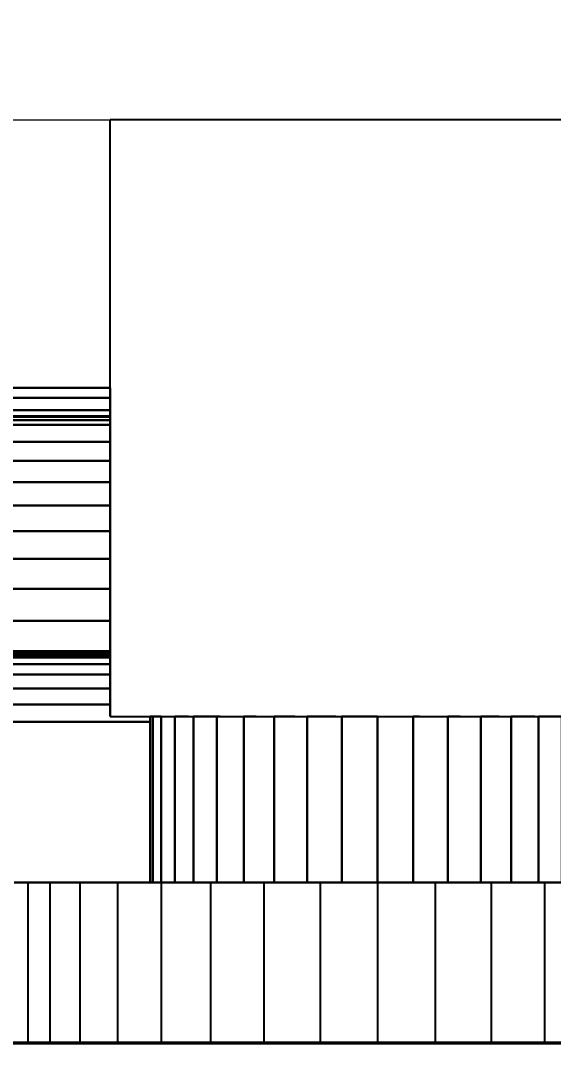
# Model space of a CAD drawing. Header units: centimetres. Extents: x -48696 to 156237, y -5617 to 29024.
# Drawn here: x -19990.26 to -19986.02, y 19773.21 to 19781.56 of the extents above; entities that cross this region are included whole.
import ezdxf

# ---------------------------------------------------------------- set-up
doc = ezdxf.new("R2010")
doc.units = ezdxf.units.CM
doc.layers.add('Moveis', color=1, linetype='Continuous', lineweight=9)
doc.layers.add('Parede Baixa', color=5, linetype='Continuous', lineweight=50)
doc.layers.add('Piso', color=55, linetype='Continuous')
doc.styles.add('Valéria', font='romantic.ttf', dxfattribs={"height": 10})
doc.dimstyles.new('Cota - 50', dxfattribs={"dimtxt": 10, "dimasz": 5, "dimexe": 10, "dimexo": 20, "dimgap": 5, "dimtad": 1, "dimtxsty": 'Valéria', "dimblk": 'DOT', "dimcen": 0, "dimclrd": 12, "dimclre": 12, "dimclrt": 2, "dimazin": 2, "dimtfac": 1, "dimtix": 1, "dimtmove": 0, "dimatfit": 3, "dimldrblk": 'DOT', "dimfxl": 1, "dimarcsym": 0})

# ---------------------------------------------------------------- blocks, each defined once
blk = doc.blocks.new('_Dot')
at = {"color": 0, "linetype": 'ByBlock', "lineweight": -2}
blk.add_line((-0.5, 0), (-1, 0), dxfattribs=at)
at = {"color": 0, "linetype": 'ByBlock', "const_width": 0.5}
blk.add_lwpolyline([(-0.25, 0, 1), (0.25, 0, 1)], format="xyb", close=True, dxfattribs=at)
blk = doc.blocks.new('*D974')
at = {"color": 12, "lineweight": -2, "transparency": 16777216}
for p, q in [((-20109.5401, 19793.4781), (-20109.5401, 19798.8242)), ((-19859.5401, 19793.3309), (-19859.5401, 19798.8242)), ((-19864.5401, 19788.8242), (-20104.5401, 19788.8242))]:
    blk.add_line(p, q, dxfattribs=at)
at = {"layer": 'Defpoints', "color": 0, "transparency": 16777216}
for p in [(-20109.5401, 19788.8242), (-20109.5401, 19773.4781), (-19859.5401, 19773.3309)]:
    blk.add_point(p, dxfattribs=at)
at = {"color": 12, "lineweight": -2, "transparency": 16777216, "xscale": 5, "yscale": 5, "zscale": 5, "rotation": 180}
blk.add_blockref('_Dot', (-20109.5401, 19788.8242), dxfattribs=at)
at = {"color": 12, "lineweight": -2, "transparency": 16777216, "xscale": 5, "yscale": 5, "zscale": 5}
blk.add_blockref('_Dot', (-19859.5401, 19788.8242), dxfattribs=at)
at = {"color": 2, "transparency": 16777216, "insert": (-19984.5401, 19799.0165), "char_height": 10, "attachment_point": 5, "style": 'Valéria'}
blk.add_mtext('250', dxfattribs=at)

msp = doc.modelspace()

# ---------------------------------------------------------------- hatches: boundary and pattern name
at = {"layer": 'Piso'}
h = msp.add_hatch(dxfattribs=at)
h.set_pattern_fill('ANSI37', color=256, scale=13.333333, angle=-45)
h.set_pattern_definition([(360, (-38279.656, 1180.254), (3e-14, 42.33333), []), (90, (-38279.656, 1180.254), (-42.33333, 3e-14), [])])
edge = h.paths.add_edge_path()
edge.add_line((-19946.31765, 19773.26193), (-19946.44686, 19933.40241))
edge.add_line((-19946.44686, 19933.40241), (-20007.94674, 19933.47302))
edge.add_line((-20007.94674, 19933.47302), (-20007.94907, 19931.4449))
edge.add_line((-20007.94907, 19931.4449), (-20015.97314, 19931.45412))
edge.add_line((-20015.97314, 19931.45412), (-20015.94332, 19936.45408))
edge.add_line((-20015.94332, 19936.45408), (-20097.44331, 19936.49851))
edge.add_line((-20097.44331, 19936.49851), (-20097.94331, 19936.49909))
edge.add_line((-20097.94331, 19936.49909), (-20097.94675, 19933.49909))
edge.add_line((-20097.94675, 19933.49909), (-20094.94676, 19933.49564))
edge.add_line((-20094.94676, 19933.49564), (-20095.03, 19860.99569))
edge.add_line((-20095.03, 19860.99569), (-20091.53001, 19860.99167))
edge.add_line((-20091.53001, 19860.99167), (-20091.44307, 19864.01247))
edge.add_line((-20091.44307, 19864.01247), (-20085.79407, 19864.01247))
edge.add_line((-20085.79407, 19864.01247), (-20085.79407, 19856.02543))
edge.add_line((-20085.79407, 19856.02543), (-20086.26828, 19855.68032))
edge.add_line((-20086.26828, 19855.68032), (-20091.71648, 19855.68032))
edge.add_line((-20091.71648, 19855.68032), (-20091.53288, 19858.49167))
edge.add_line((-20091.53288, 19858.49167), (-20095.03288, 19858.49167))
edge.add_line((-20095.03288, 19858.49167), (-20094.94676, 19854.49564))
edge.add_line((-20094.94676, 19854.49564), (-20098.03747, 19854.49914))
edge.add_line((-20098.03747, 19854.49914), (-20098.03287, 19858.49914))
edge.add_line((-20098.03287, 19858.49914), (-20101.53287, 19858.50316))
edge.add_line((-20101.53287, 19858.50316), (-20101.52285, 19855.76172))
edge.add_line((-20101.52285, 19855.76172), (-20104.53574, 19856.0066))
edge.add_line((-20104.53574, 19856.0066), (-20107.16447, 19856.0066))
edge.add_line((-20107.16447, 19856.0066), (-20107.16447, 19863.73812))
edge.add_line((-20107.16447, 19863.73812), (-20104.52713, 19863.5066))
edge.add_line((-20104.52713, 19863.5066), (-20101.28263, 19863.5066))
edge.add_line((-20101.28263, 19863.5066), (-20101.53, 19861.00316))
edge.add_line((-20101.53, 19861.00316), (-20098.03, 19860.99914))
edge.add_line((-20098.03, 19860.99914), (-20097.94905, 19931.49909))
edge.add_line((-20097.94905, 19931.49909), (-20107.94904, 19931.51057))
edge.add_line((-20107.94904, 19931.51057), (-20107.94788, 19933.50633))
edge.add_line((-20107.94788, 19933.50633), (-20109.44675, 19933.50721))
edge.add_line((-20109.44675, 19933.50721), (-20109.49451, 19823.58106))
edge.add_line((-20109.49451, 19823.58106), (-20028.88943, 19823.53405))
edge.add_line((-20028.88943, 19823.53405), (-20028.88943, 19777.63228))
edge.add_line((-20028.88943, 19777.63228), (-20026.94689, 19777.71967))
edge.add_line((-20026.94689, 19777.71967), (-20026.2027, 19779.35439))
edge.add_line((-20026.2027, 19779.35439), (-20008.39879, 19779.12321))
edge.add_line((-20008.39879, 19779.12321), (-20008.45162, 19775.05422))
edge.add_line((-20008.45162, 19775.05422), (-20013.03618, 19776.05578))
edge.add_line((-20013.03618, 19776.05578), (-20024.56172, 19777.63228))
edge.add_line((-20024.56172, 19777.63228), (-20024.56172, 19773.42851))
edge.add_line((-20024.56172, 19773.42851), (-19993.73871, 19773.41053))
edge.add_line((-19993.73871, 19773.41053), (-19993.73871, 19777.82036))
edge.add_line((-19993.73871, 19777.82036), (-19991.45563, 19777.82036))
edge.add_line((-19991.45563, 19777.82036), (-19991.45563, 19780.76632))
edge.add_line((-19991.45563, 19780.76632), (-20006.87115, 19780.76632))
edge.add_line((-20006.87115, 19780.76632), (-20008.51627, 19832.41008))
edge.add_line((-20008.51627, 19832.41008), (-20003.24231, 19838.23157))
edge.add_line((-20003.24231, 19838.23157), (-19994.99335, 19839.99139))
edge.add_line((-19994.99335, 19839.99139), (-19969.16457, 19839.99139))
edge.add_line((-19969.16457, 19839.99139), (-19965.24291, 19826.85944))
edge.add_line((-19965.24291, 19826.85944), (-19967.913, 19780.76632))
edge.add_line((-19967.913, 19780.76632), (-19985.28218, 19780.76632))
edge.add_line((-19985.28218, 19780.76632), (-19985.18468, 19778.62968))
edge.add_line((-19985.18468, 19778.62968), (-19983.29068, 19778.61119))
edge.add_line((-19983.29068, 19778.61119), (-19983.31129, 19776.49965))
edge.add_line((-19983.31129, 19776.49965), (-19980.68223, 19776.48148))
edge.add_line((-19980.68223, 19776.48148), (-19981.48095, 19773.40338))
edge.add_line((-19981.48095, 19773.40338), (-19961.83689, 19773.39192))
edge.add_line((-19961.83689, 19773.39192), (-19961.83402, 19778.3222))
edge.add_line((-19961.83402, 19778.3222), (-19962.85386, 19778.32279))
edge.add_line((-19962.85386, 19778.32279), (-19962.26504, 19780.46525))
edge.add_line((-19962.26504, 19780.46525), (-19955.25439, 19783.14409))
edge.add_line((-19955.25439, 19783.14409), (-19948.21757, 19783.14409))
edge.add_line((-19948.21757, 19783.14409), (-19948.22326, 19773.38398))
edge.add_line((-19948.22326, 19773.38398), (-19946.31774, 19773.38287))

# ---------------------------------------------------------------- linework, layer by layer
at = {"layer": 'Moveis'}
msp.add_line((-20006.91802, 19780.76632), (-19967.913, 19780.76632), dxfattribs=at)
at = {"layer": 'Parede Baixa'}
msp.add_line((-20109.54009, 19773.47807), (-19644.31329, 19773.20673), dxfattribs=at)
at = {"layer": 'Piso'}
for p, q in [((-19989.54885, 19776.00898), (-19989.54885, 19780.76632)), ((-19985.28218, 19780.76632), (-19989.54885, 19780.76632)), ((-19991.45563, 19778.62968), (-19989.54885, 19778.62968)), ((-19989.54885, 19778.62968), (-19989.54885, 19778.55136)), ((-19989.54885, 19778.55136), (-19989.54885, 19778.45205)), ((-19989.54885, 19778.45205), (-19989.54885, 19778.40473)), ((-19991.45563, 19778.37188), (-19989.54885, 19778.37188)), ((-19989.54885, 19778.40473), (-19989.54885, 19778.39865)), ((-19989.54885, 19778.39865), (-19989.54885, 19778.37188)), ((-19989.54885, 19778.37188), (-19989.54885, 19778.33508)), ((-19989.54885, 19778.33508), (-19989.54885, 19778.20052)), ((-19989.54885, 19778.20052), (-19989.54885, 19778.04842)), ((-19989.54885, 19778.04842), (-19989.54885, 19777.87886)), ((-19989.54885, 19777.87886), (-19989.54885, 19777.69191)), ((-19989.54885, 19777.69191), (-19989.54885, 19777.48766)), ((-19989.54885, 19777.48766), (-19989.54885, 19777.2662)), ((-19989.54885, 19777.2662), (-19989.54885, 19777.02764)), ((-19989.54885, 19777.02764), (-19989.54885, 19776.77209)), ((-19989.54885, 19776.77209), (-19989.54885, 19776.53165)), ((-19989.54885, 19776.53165), (-19989.54885, 19776.51565)), ((-19989.54885, 19776.51565), (-19989.54885, 19776.50902)), ((-19991.45563, 19776.49965), (-19989.54885, 19776.49965)), ((-19989.54885, 19776.50902), (-19989.54885, 19776.49965)), ((-19989.54885, 19776.49965), (-19989.54885, 19776.48148)), ((-19989.54885, 19776.48148), (-19989.54885, 19776.4282)), ((-19989.54885, 19776.4282), (-19989.54885, 19776.34344)), ((-19989.54885, 19776.34344), (-19989.54885, 19776.23298)), ((-19989.54885, 19776.23298), (-19989.54885, 19776.10436)), ((-19989.54885, 19776.10436), (-19989.54885, 19776.00898)), ((-19989.54885, 19776.00898), (-19989.52258, 19776.00898)), ((-19989.52258, 19776.00898), (-19989.44443, 19776.00898)), ((-19989.44443, 19776.00898), (-19989.31633, 19776.00898)), ((-19989.31633, 19776.00898), (-19989.22885, 19776.00898)), ((-19989.22885, 19776.00898), (-19989.22885, 19775.96632)), ((-19989.22885, 19776.00898), (-19989.20652, 19776.00898)), ((-19989.22885, 19775.96632), (-19989.22885, 19774.68632)), ((-19989.20652, 19776.00898), (-19989.14009, 19776.00898)), ((-19989.14009, 19776.00898), (-19989.0312, 19776.00898)), ((-19989.0312, 19776.00898), (-19988.92401, 19776.00898)), ((-19988.92401, 19776.00898), (-19988.88253, 19776.00898)), ((-19988.88253, 19776.00898), (-19988.69773, 19776.00898)), ((-19988.69773, 19776.00898), (-19988.66945, 19776.00898)), ((-19988.66945, 19776.00898), (-19988.48136, 19776.00898)), ((-19988.48136, 19776.00898), (-19988.38403, 19776.00898)), ((-19988.38403, 19776.00898), (-19988.23875, 19776.00898)), ((-19988.23875, 19776.00898), (-19988.07475, 19776.00898)), ((-19988.07475, 19776.00898), (-19987.97586, 19776.00898)), ((-19987.97586, 19776.00898), (-19987.74924, 19776.00898)), ((-19987.74924, 19776.00898), (-19987.69918, 19776.00898)), ((-19987.69918, 19776.00898), (-19987.41551, 19776.00898)), ((-19987.41551, 19776.00898), (-19987.13184, 19776.00898)), ((-19987.13184, 19776.00898), (-19987.08179, 19776.00898)), ((-19987.08179, 19776.00898), (-19986.85516, 19776.00898)), ((-19986.85516, 19776.00898), (-19986.75628, 19776.00898)), ((-19986.75628, 19776.00898), (-19986.59228, 19776.00898)), ((-19986.59228, 19776.00898), (-19986.447, 19776.00898)), ((-19986.447, 19776.00898), (-19986.34966, 19776.00898)), ((-19986.34966, 19776.00898), (-19986.16157, 19776.00898)), ((-19986.16157, 19776.00898), (-19986.13329, 19776.00898)), ((-19986.13329, 19776.00898), (-19985.94849, 19776.00898)), ((-19990.20528, 19774.68632), (-19990.31273, 19774.68632)), ((-19990.02913, 19774.68632), (-19990.20528, 19774.68632)), ((-19989.78863, 19774.68632), (-19990.02913, 19774.68632)), ((-19989.48969, 19774.68632), (-19989.78863, 19774.68632)), ((-19989.22885, 19774.68632), (-19989.48969, 19774.68632)), ((-19989.20652, 19774.68632), (-19989.22885, 19774.68632)), ((-19989.14009, 19774.68632), (-19989.20652, 19774.68632)), ((-19989.0312, 19774.68632), (-19989.14009, 19774.68632)), ((-19988.88253, 19774.68632), (-19989.0312, 19774.68632)), ((-19988.74722, 19774.68632), (-19988.88253, 19774.68632)), ((-19988.69773, 19774.68632), (-19988.74722, 19774.68632)), ((-19988.48136, 19774.68632), (-19988.69773, 19774.68632)), ((-19988.32196, 19774.68632), (-19988.48136, 19774.68632)), ((-19988.23875, 19774.68632), (-19988.32196, 19774.68632)), ((-19987.97586, 19774.68632), (-19988.23875, 19774.68632)), ((-19987.87439, 19774.68632), (-19987.97586, 19774.68632)), ((-19987.69918, 19774.68632), (-19987.87439, 19774.68632)), ((-19987.41551, 19774.68632), (-19987.69918, 19774.68632)), ((-19987.13184, 19774.68632), (-19987.41551, 19774.68632)), ((-19986.95664, 19774.68632), (-19987.13184, 19774.68632)), ((-19986.85516, 19774.68632), (-19986.95664, 19774.68632)), ((-19986.59228, 19774.68632), (-19986.85516, 19774.68632)), ((-19986.50906, 19774.68632), (-19986.59228, 19774.68632)), ((-19986.34966, 19774.68632), (-19986.50906, 19774.68632)), ((-19986.13329, 19774.68632), (-19986.34966, 19774.68632)), ((-19986.08381, 19774.68632), (-19986.13329, 19774.68632)), ((-19985.94849, 19774.68632), (-19986.08381, 19774.68632))]:
    msp.add_line(p, q, dxfattribs=at)
for points, invisible_edges in [([(-19989.22885, 19776.00898), (-19989.31633, 19781.44898), (-19989.20652, 19776.00898)], 3), ([(-19989.20652, 19776.00898), (-19989.31633, 19781.44898), (-19989.14009, 19776.00898)], 3), ([(-19989.0312, 19776.00898), (-19989.14141, 19781.44898), (-19988.92401, 19776.00898)], 3), ([(-19988.88253, 19776.00898), (-19988.92401, 19781.44898), (-19988.69773, 19776.00898)], 3), ([(-19988.69773, 19776.00898), (-19988.92401, 19781.44898), (-19988.66945, 19776.00898)], 3), ([(-19988.48136, 19776.00898), (-19988.66945, 19781.44898), (-19988.38403, 19776.00898)], 3), ([(-19988.23875, 19776.00898), (-19988.38403, 19781.44898), (-19988.07475, 19776.00898)], 3), ([(-19987.97586, 19776.00898), (-19988.07475, 19781.44898), (-19987.74924, 19776.00898)], 3), ([(-19987.69918, 19776.00898), (-19987.74924, 19781.44898), (-19987.41551, 19776.00898)], 3), ([(-19987.13184, 19776.00898), (-19987.41551, 19781.44898), (-19987.08179, 19776.00898)], 3), ([(-19986.85516, 19776.00898), (-19987.08179, 19781.44898), (-19986.75628, 19776.00898)], 3), ([(-19986.59228, 19776.00898), (-19986.75628, 19781.44898), (-19986.447, 19776.00898)], 3), ([(-19986.34966, 19776.00898), (-19986.447, 19781.44898), (-19986.16157, 19776.00898)], 3), ([(-19986.13329, 19776.00898), (-19986.16157, 19781.44898), (-19985.94849, 19776.00898)], 3), ([(-19985.94849, 19776.00898), (-19986.16157, 19781.44898), (-19985.90702, 19776.00898)], 3), ([(-19991.45563, 19778.62968), (-20007.33649, 19780.76632), (-19989.54885, 19778.62968)], 3), ([(-19991.45563, 19778.62968), (-20007.33649, 19780.76632), (-19989.54885, 19778.62968)], 3), ([(-19991.45563, 19778.62968), (-20007.33649, 19780.76632), (-19989.54885, 19778.62968)], 3), ([(-19991.45563, 19778.62968), (-20007.33649, 19780.76632), (-19989.54885, 19778.62968)], 3), ([(-19991.45563, 19778.62968), (-20007.33649, 19780.76632), (-19989.54885, 19778.62968)], 3), ([(-19989.54885, 19778.55136), (-19991.45563, 19778.60216), (-19989.54885, 19778.62968)], 3), ([(-19989.54885, 19778.62968), (-19991.45563, 19778.60216), (-19991.45563, 19778.62968)], 1), ([(-19991.45563, 19778.60216), (-19989.54885, 19778.55136), (-19991.45563, 19778.55136)], 1), ([(-19991.45563, 19778.55136), (-19989.54885, 19778.45205), (-19991.45563, 19778.45205)], 1), ([(-19989.54885, 19778.45205), (-19991.45563, 19778.55136), (-19989.54885, 19778.55136)], 1), ([(-19989.54885, 19778.45205), (-19991.48763, 19778.42032), (-19991.45563, 19778.45205)], 3), ([(-19989.54885, 19778.45205), (-19991.45563, 19778.40906), (-19991.46391, 19778.41024)], 13), ([(-19989.54885, 19778.40473), (-19991.45563, 19778.40906), (-19989.54885, 19778.45205)], 3), ([(-19991.45563, 19778.40906), (-19989.54885, 19778.40473), (-19991.45563, 19778.40473)], 1), ([(-19991.45563, 19778.39865), (-19989.54885, 19778.37188), (-19991.45563, 19778.37188)], 1), ([(-19989.54885, 19778.37188), (-19991.45563, 19778.39865), (-19989.54885, 19778.39865)], 1), ([(-19989.54885, 19778.33508), (-19991.45563, 19778.34412), (-19989.54885, 19778.37188)], 3), ([(-19989.54885, 19778.37188), (-19991.45563, 19778.34412), (-19991.45563, 19778.37188)], 1), ([(-19991.45563, 19778.34412), (-19989.54885, 19778.33508), (-19991.45563, 19778.33508)], 1), ([(-19991.45563, 19778.33508), (-19989.54885, 19778.20052), (-19991.45563, 19778.20052)], 1), ([(-19989.54885, 19778.20052), (-19991.45563, 19778.33508), (-19989.54885, 19778.33508)], 1), ([(-19991.45563, 19778.20052), (-19989.54885, 19778.04842), (-19991.45563, 19778.04842)], 1), ([(-19989.54885, 19778.04842), (-19991.45563, 19778.20052), (-19989.54885, 19778.20052)], 1), ([(-19991.45563, 19778.04842), (-19989.54885, 19777.87886), (-19991.45563, 19777.87886)], 1), ([(-19989.54885, 19777.87886), (-19991.45563, 19778.04842), (-19989.54885, 19778.04842)], 1), ([(-19991.45563, 19777.87886), (-19989.54885, 19777.69191), (-19991.45563, 19777.69191)], 1), ([(-19989.54885, 19777.69191), (-19991.45563, 19777.87886), (-19989.54885, 19777.87886)], 1), ([(-19991.45563, 19777.69191), (-19989.54885, 19777.48766), (-19991.45563, 19777.48766)], 1), ([(-19989.54885, 19777.48766), (-19991.45563, 19777.69191), (-19989.54885, 19777.69191)], 1), ([(-19991.45563, 19777.48766), (-19989.54885, 19777.2662), (-19991.45563, 19777.2662)], 1), ([(-19989.54885, 19777.2662), (-19991.45563, 19777.48766), (-19989.54885, 19777.48766)], 1), ([(-19991.45563, 19777.2662), (-19989.54885, 19777.02764), (-19991.45563, 19777.02764)], 1), ([(-19989.54885, 19777.02764), (-19991.45563, 19777.2662), (-19989.54885, 19777.2662)], 1), ([(-19991.45563, 19777.02764), (-19989.54885, 19776.77209), (-19991.45563, 19776.77209)], 1), ([(-19989.54885, 19776.77209), (-19991.45563, 19777.02764), (-19989.54885, 19777.02764)], 1), ([(-19991.45563, 19776.77209), (-19989.54885, 19776.53165), (-19991.45563, 19776.53165)], 1), ([(-19989.54885, 19776.53165), (-19991.45563, 19776.77209), (-19989.54885, 19776.77209)], 1), ([(-19991.45563, 19776.53165), (-19989.54885, 19776.51565), (-19991.45563, 19776.51565)], 1), ([(-19989.54885, 19776.51565), (-19991.45563, 19776.53165), (-19989.54885, 19776.53165)], 1), ([(-19992.48218, 19776.48148), (-19989.54885, 19776.4282), (-19992.48218, 19776.4282)], 1), ([(-19989.54885, 19776.4282), (-19992.48218, 19776.48148), (-19989.54885, 19776.48148)], 3), ([(-19989.54885, 19776.48148), (-19992.48218, 19776.48148), (-19991.70097, 19776.48148)], 13), ([(-19989.54885, 19776.48148), (-19991.70097, 19776.48148), (-19991.48763, 19776.48148)], 1), ([(-19991.48763, 19776.49965), (-19989.54885, 19776.48148), (-19991.48763, 19776.48148)], 1), ([(-19989.54885, 19776.48148), (-19991.48763, 19776.49965), (-19989.54885, 19776.49965)], 3), ([(-19989.54885, 19776.49965), (-19991.48763, 19776.49965), (-19991.45563, 19776.49965)], 3), ([(-19989.54885, 19776.49965), (-19991.45563, 19776.50394), (-19989.54885, 19776.50902)], 3), ([(-19989.54885, 19776.50902), (-19991.45563, 19776.50394), (-19991.45563, 19776.50902)], 1), ([(-19991.45563, 19776.50394), (-19989.54885, 19776.49965), (-19991.45563, 19776.49965)], 1), ([(-19992.48218, 19776.4282), (-19989.54885, 19776.34344), (-19992.48218, 19776.34344)], 1), ([(-19989.54885, 19776.34344), (-19992.48218, 19776.4282), (-19989.54885, 19776.4282)], 1), ([(-19992.48218, 19776.34344), (-19989.54885, 19776.23298), (-19992.48218, 19776.23298)], 1), ([(-19989.54885, 19776.23298), (-19992.48218, 19776.34344), (-19989.54885, 19776.34344)], 1), ([(-19992.48218, 19776.23298), (-19989.54885, 19776.10436), (-19992.48218, 19776.10436)], 1), ([(-19989.54885, 19776.10436), (-19992.48218, 19776.23298), (-19989.54885, 19776.23298)], 1), ([(-19992.48218, 19776.10436), (-19989.22885, 19775.96632), (-19992.48218, 19775.96632)], 1), ([(-19989.54885, 19776.00898), (-19992.48218, 19776.10436), (-19989.54885, 19776.10436)], 1), ([(-19990.31273, 19774.68632), (-19992.48218, 19775.96632), (-19990.20528, 19774.68632)], 3), ([(-19989.48969, 19774.68632), (-19992.48218, 19775.96632), (-19989.22885, 19774.68632)], 3), ([(-19989.22885, 19774.68632), (-19992.48218, 19775.96632), (-19989.22885, 19775.96632)], 1), ([(-19989.54885, 19776.00898), (-19989.22885, 19776.00898), (-19989.22885, 19775.96632)], 13), ([(-19989.22885, 19776.00898), (-19989.54885, 19776.00898), (-19989.52258, 19776.00898)], 13), ([(-19989.22885, 19776.00898), (-19989.52258, 19776.00898), (-19989.44443, 19776.00898)], 13), ([(-19989.22885, 19776.00898), (-19989.44443, 19776.00898), (-19989.31633, 19776.00898)], 1), ([(-19989.20652, 19774.68632), (-19989.22885, 19775.96632), (-19989.20652, 19776.00898)], 3), ([(-19989.20652, 19776.00898), (-19989.22885, 19775.96632), (-19989.22885, 19776.00898)], 1), ([(-19989.22885, 19775.96632), (-19989.20652, 19774.68632), (-19989.22885, 19774.68632)], 1), ([(-19989.20652, 19776.00898), (-19989.14009, 19774.68632), (-19989.20652, 19774.68632)], 1), ([(-19989.14009, 19774.68632), (-19989.20652, 19776.00898), (-19989.14009, 19776.00898)], 1), ([(-19989.14009, 19776.00898), (-19989.0312, 19774.68632), (-19989.14009, 19774.68632)], 1), ([(-19989.0312, 19774.68632), (-19989.14009, 19776.00898), (-19989.0312, 19776.00898)], 1), ([(-19989.0312, 19776.00898), (-19988.88253, 19774.68632), (-19989.0312, 19774.68632)], 1), ([(-19988.88253, 19774.68632), (-19989.0312, 19776.00898), (-19988.88253, 19776.00898)], 3), ([(-19988.88253, 19776.00898), (-19989.0312, 19776.00898), (-19988.92401, 19776.00898)], 1), ([(-19988.88253, 19776.00898), (-19988.74722, 19774.68632), (-19988.88253, 19774.68632)], 1), ([(-19988.74722, 19774.68632), (-19988.88253, 19776.00898), (-19988.69773, 19774.68632)], 3), ([(-19988.69773, 19774.68632), (-19988.88253, 19776.00898), (-19988.69773, 19776.00898)], 1), ([(-19988.69773, 19776.00898), (-19988.48136, 19774.68632), (-19988.69773, 19774.68632)], 1), ([(-19988.48136, 19774.68632), (-19988.69773, 19776.00898), (-19988.48136, 19776.00898)], 3), ([(-19988.48136, 19776.00898), (-19988.69773, 19776.00898), (-19988.66945, 19776.00898)], 1), ([(-19988.48136, 19776.00898), (-19988.32196, 19774.68632), (-19988.48136, 19774.68632)], 1), ([(-19988.32196, 19774.68632), (-19988.48136, 19776.00898), (-19988.23875, 19774.68632)], 3), ([(-19988.23875, 19774.68632), (-19988.48136, 19776.00898), (-19988.23875, 19776.00898)], 3), ([(-19988.23875, 19776.00898), (-19988.48136, 19776.00898), (-19988.38403, 19776.00898)], 1), ([(-19988.23875, 19776.00898), (-19987.97586, 19774.68632), (-19988.23875, 19774.68632)], 1), ([(-19987.97586, 19774.68632), (-19988.23875, 19776.00898), (-19987.97586, 19776.00898)], 3), ([(-19987.97586, 19776.00898), (-19988.23875, 19776.00898), (-19988.07475, 19776.00898)], 1), ([(-19987.97586, 19776.00898), (-19987.87439, 19774.68632), (-19987.97586, 19774.68632)], 1), ([(-19987.87439, 19774.68632), (-19987.97586, 19776.00898), (-19987.69918, 19774.68632)], 3), ([(-19987.69918, 19774.68632), (-19987.97586, 19776.00898), (-19987.69918, 19776.00898)], 3), ([(-19987.69918, 19776.00898), (-19987.97586, 19776.00898), (-19987.74924, 19776.00898)], 1), ([(-19987.69918, 19776.00898), (-19987.41551, 19774.68632), (-19987.69918, 19774.68632)], 1), ([(-19987.41551, 19774.68632), (-19987.69918, 19776.00898), (-19987.41551, 19776.00898)], 1), ([(-19987.41551, 19776.00898), (-19987.13184, 19774.68632), (-19987.41551, 19774.68632)], 1), ([(-19987.13184, 19774.68632), (-19987.41551, 19776.00898), (-19987.13184, 19776.00898)], 1), ([(-19987.13184, 19776.00898), (-19986.95664, 19774.68632), (-19987.13184, 19774.68632)], 1), ([(-19986.95664, 19774.68632), (-19987.13184, 19776.00898), (-19986.85516, 19774.68632)], 3), ([(-19986.85516, 19774.68632), (-19987.13184, 19776.00898), (-19986.85516, 19776.00898)], 3), ([(-19986.85516, 19776.00898), (-19987.13184, 19776.00898), (-19987.08179, 19776.00898)], 1), ([(-19986.85516, 19776.00898), (-19986.59228, 19774.68632), (-19986.85516, 19774.68632)], 1), ([(-19986.59228, 19774.68632), (-19986.85516, 19776.00898), (-19986.59228, 19776.00898)], 3), ([(-19986.59228, 19776.00898), (-19986.85516, 19776.00898), (-19986.75628, 19776.00898)], 1), ([(-19986.59228, 19776.00898), (-19986.50906, 19774.68632), (-19986.59228, 19774.68632)], 1), ([(-19986.50906, 19774.68632), (-19986.59228, 19776.00898), (-19986.34966, 19774.68632)], 3), ([(-19986.34966, 19774.68632), (-19986.59228, 19776.00898), (-19986.34966, 19776.00898)], 3), ([(-19986.34966, 19776.00898), (-19986.59228, 19776.00898), (-19986.447, 19776.00898)], 1), ([(-19986.34966, 19776.00898), (-19986.13329, 19774.68632), (-19986.34966, 19774.68632)], 1), ([(-19986.13329, 19774.68632), (-19986.34966, 19776.00898), (-19986.13329, 19776.00898)], 3), ([(-19986.13329, 19776.00898), (-19986.34966, 19776.00898), (-19986.16157, 19776.00898)], 1), ([(-19986.13329, 19776.00898), (-19986.08381, 19774.68632), (-19986.13329, 19774.68632)], 1), ([(-19986.08381, 19774.68632), (-19986.13329, 19776.00898), (-19985.94849, 19774.68632)], 3), ([(-19985.94849, 19774.68632), (-19986.13329, 19776.00898), (-19985.94849, 19776.00898)], 1), ([(-19990.20528, 19773.40632), (-19990.31273, 19774.68632), (-19990.20528, 19774.68632)], 1), ([(-19990.02913, 19773.40632), (-19990.20528, 19774.68632), (-19990.02913, 19774.68632)], 1), ([(-19990.20528, 19774.68632), (-19989.78863, 19774.68632), (-19990.02913, 19774.68632)], 1), ([(-19989.78863, 19774.68632), (-19990.20528, 19774.68632), (-19989.48969, 19774.68632)], 3), ([(-19989.78863, 19773.40632), (-19990.02913, 19774.68632), (-19989.78863, 19774.68632)], 1), ([(-19989.48969, 19773.40632), (-19989.78863, 19774.68632), (-19989.48969, 19774.68632)], 1), ([(-19989.13968, 19773.40632), (-19989.48969, 19774.68632), (-19989.14009, 19774.68632)], 3), ([(-19989.14009, 19774.68632), (-19989.48969, 19774.68632), (-19989.22885, 19774.68632)], 13), ([(-19989.14009, 19774.68632), (-19989.22885, 19774.68632), (-19989.20652, 19774.68632)], 1), ([(-19988.74722, 19773.40632), (-19989.14009, 19774.68632), (-19988.74722, 19774.68632)], 3), ([(-19988.74722, 19774.68632), (-19989.14009, 19774.68632), (-19989.0312, 19774.68632)], 13), ([(-19988.74722, 19774.68632), (-19989.0312, 19774.68632), (-19988.88253, 19774.68632)], 1), ([(-19988.32196, 19773.40632), (-19988.74722, 19774.68632), (-19988.32196, 19774.68632)], 3), ([(-19988.32196, 19774.68632), (-19988.74722, 19774.68632), (-19988.69773, 19774.68632)], 13), ([(-19988.32196, 19774.68632), (-19988.69773, 19774.68632), (-19988.48136, 19774.68632)], 1), ([(-19987.87439, 19773.40632), (-19988.32196, 19774.68632), (-19987.87439, 19774.68632)], 3), ([(-19987.87439, 19774.68632), (-19988.32196, 19774.68632), (-19988.23875, 19774.68632)], 13), ([(-19987.87439, 19774.68632), (-19988.23875, 19774.68632), (-19987.97586, 19774.68632)], 1), ([(-19987.41551, 19773.40632), (-19987.87439, 19774.68632), (-19987.41551, 19774.68632)], 3), ([(-19987.41551, 19774.68632), (-19987.87439, 19774.68632), (-19987.69918, 19774.68632)], 1), ([(-19986.95664, 19773.40632), (-19987.41551, 19774.68632), (-19986.95664, 19774.68632)], 3), ([(-19986.95664, 19774.68632), (-19987.41551, 19774.68632), (-19987.13184, 19774.68632)], 1), ([(-19986.50906, 19773.40632), (-19986.95664, 19774.68632), (-19986.50906, 19774.68632)], 3), ([(-19986.50906, 19774.68632), (-19986.95664, 19774.68632), (-19986.85516, 19774.68632)], 13), ([(-19986.50906, 19774.68632), (-19986.85516, 19774.68632), (-19986.59228, 19774.68632)], 1), ([(-19986.08381, 19773.40632), (-19986.50906, 19774.68632), (-19986.08381, 19774.68632)], 3), ([(-19986.08381, 19774.68632), (-19986.50906, 19774.68632), (-19986.34966, 19774.68632)], 13), ([(-19986.08381, 19774.68632), (-19986.34966, 19774.68632), (-19986.13329, 19774.68632)], 1), ([(-19985.69134, 19773.40632), (-19986.08381, 19774.68632), (-19985.69093, 19774.68632)], 3), ([(-19985.69093, 19774.68632), (-19986.08381, 19774.68632), (-19985.94849, 19774.68632)], 13)]:
    msp.add_3dface(points, dxfattribs=dict(at, invisible_edges=invisible_edges))

# ---------------------------------------------------------------- dimensions: what is measured, and where the dimension line sits
dim = msp.add_linear_dim(base=(-20109.54009, 19788.82419), p1=(-19859.54009, 19773.33087), p2=(-20109.54009, 19773.47807), dimstyle='Cota - 50')
dim.commit()
dim.dimension.update_dxf_attribs({"geometry": '*D974', "text_midpoint": (-19984.54009, 19799.01649)})

doc.saveas('drawing.dxf')
